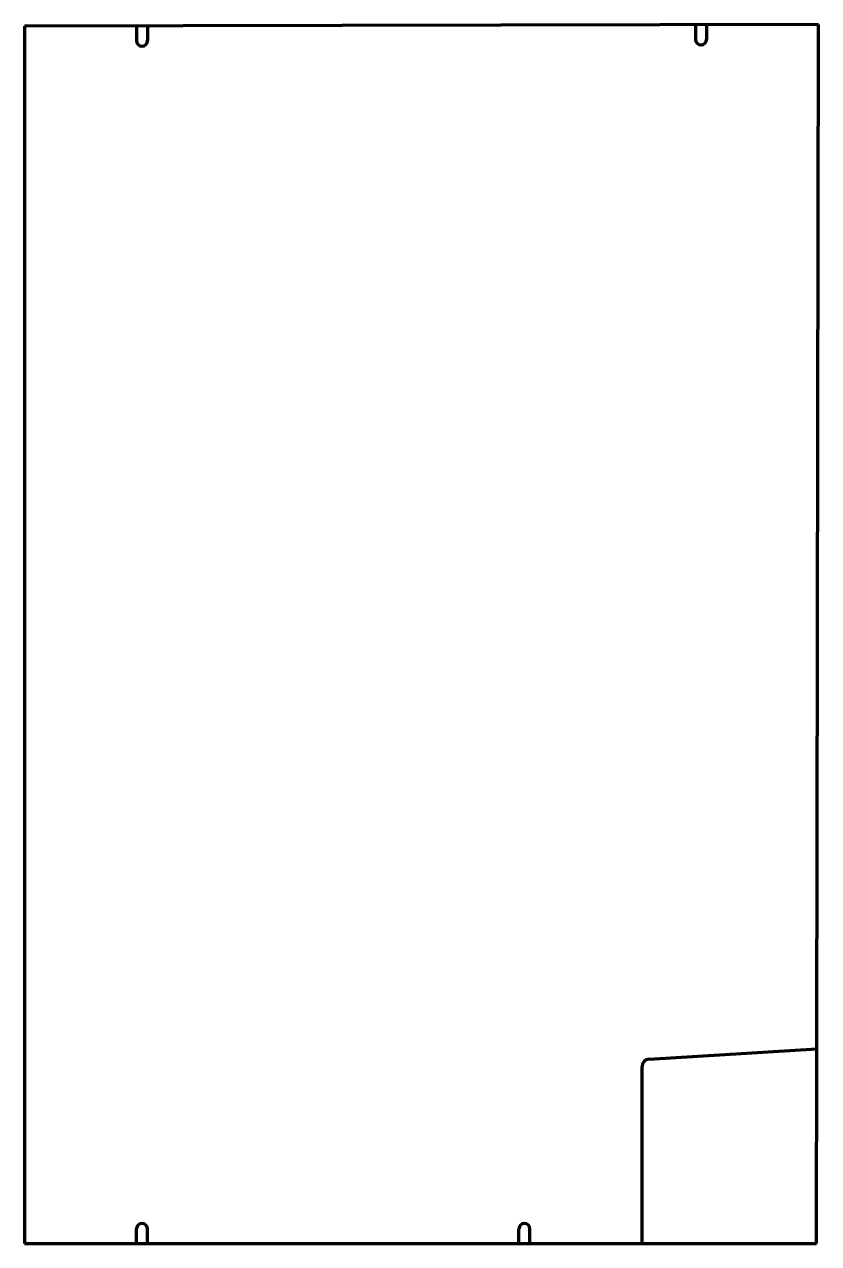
# Model space of a CAD drawing. Header units: inches. Extents: x 0 to 54, y 0 to 82.9.
import ezdxf

# ---------------------------------------------------------------- set-up
doc = ezdxf.new("R2010")
doc.units = ezdxf.units.IN
doc.header["$MEASUREMENT"] = 0
doc.layers.add('1', color=7, linetype='Continuous')

msp = doc.modelspace()

# ---------------------------------------------------------------- linework, layer by layer
at = {"color": 7, "lineweight": 90}
for p, q in [((54, 82.875), (0, 82.75)), ((53.851, 0), (54, 82.875)), ((0, 82.75), (0, 0)), ((0, 0), (53.851, 0))]:
    msp.add_line(p, q, dxfattribs=at)
at = {"layer": '1', "color": 7, "lineweight": 90}
for p, q in [((7.625, 82.768), (7.627, 81.768)), ((8.375, 82.769), (8.377, 81.769)), ((45.625, 82.856), (45.627, 81.856)), ((46.375, 82.857), (46.377, 81.857)), ((42.468, 12.53), (53.875, 13.25)), ((42, 0), (42, 12.031)), ((7.625, 0), (7.625, 1)), ((8.375, 0), (8.375, 1)), ((33.625, 0), (33.625, 1)), ((34.375, 0), (34.375, 1))]:
    msp.add_line(p, q, dxfattribs=at)
for centre, radius, start, end in [((8.002, 81.769), 0.375, 180.13263, 360.13263), ((46.002, 81.856), 0.375, 180.13263, 360.13263), ((42.5, 12.031), 0.5, 93.61388, 180), ((8, 1), 0.375, 0, 180), ((34, 1), 0.375, 0, 180)]:
    msp.add_arc(centre, radius, start, end, dxfattribs=at)

doc.saveas('drawing.dxf')
